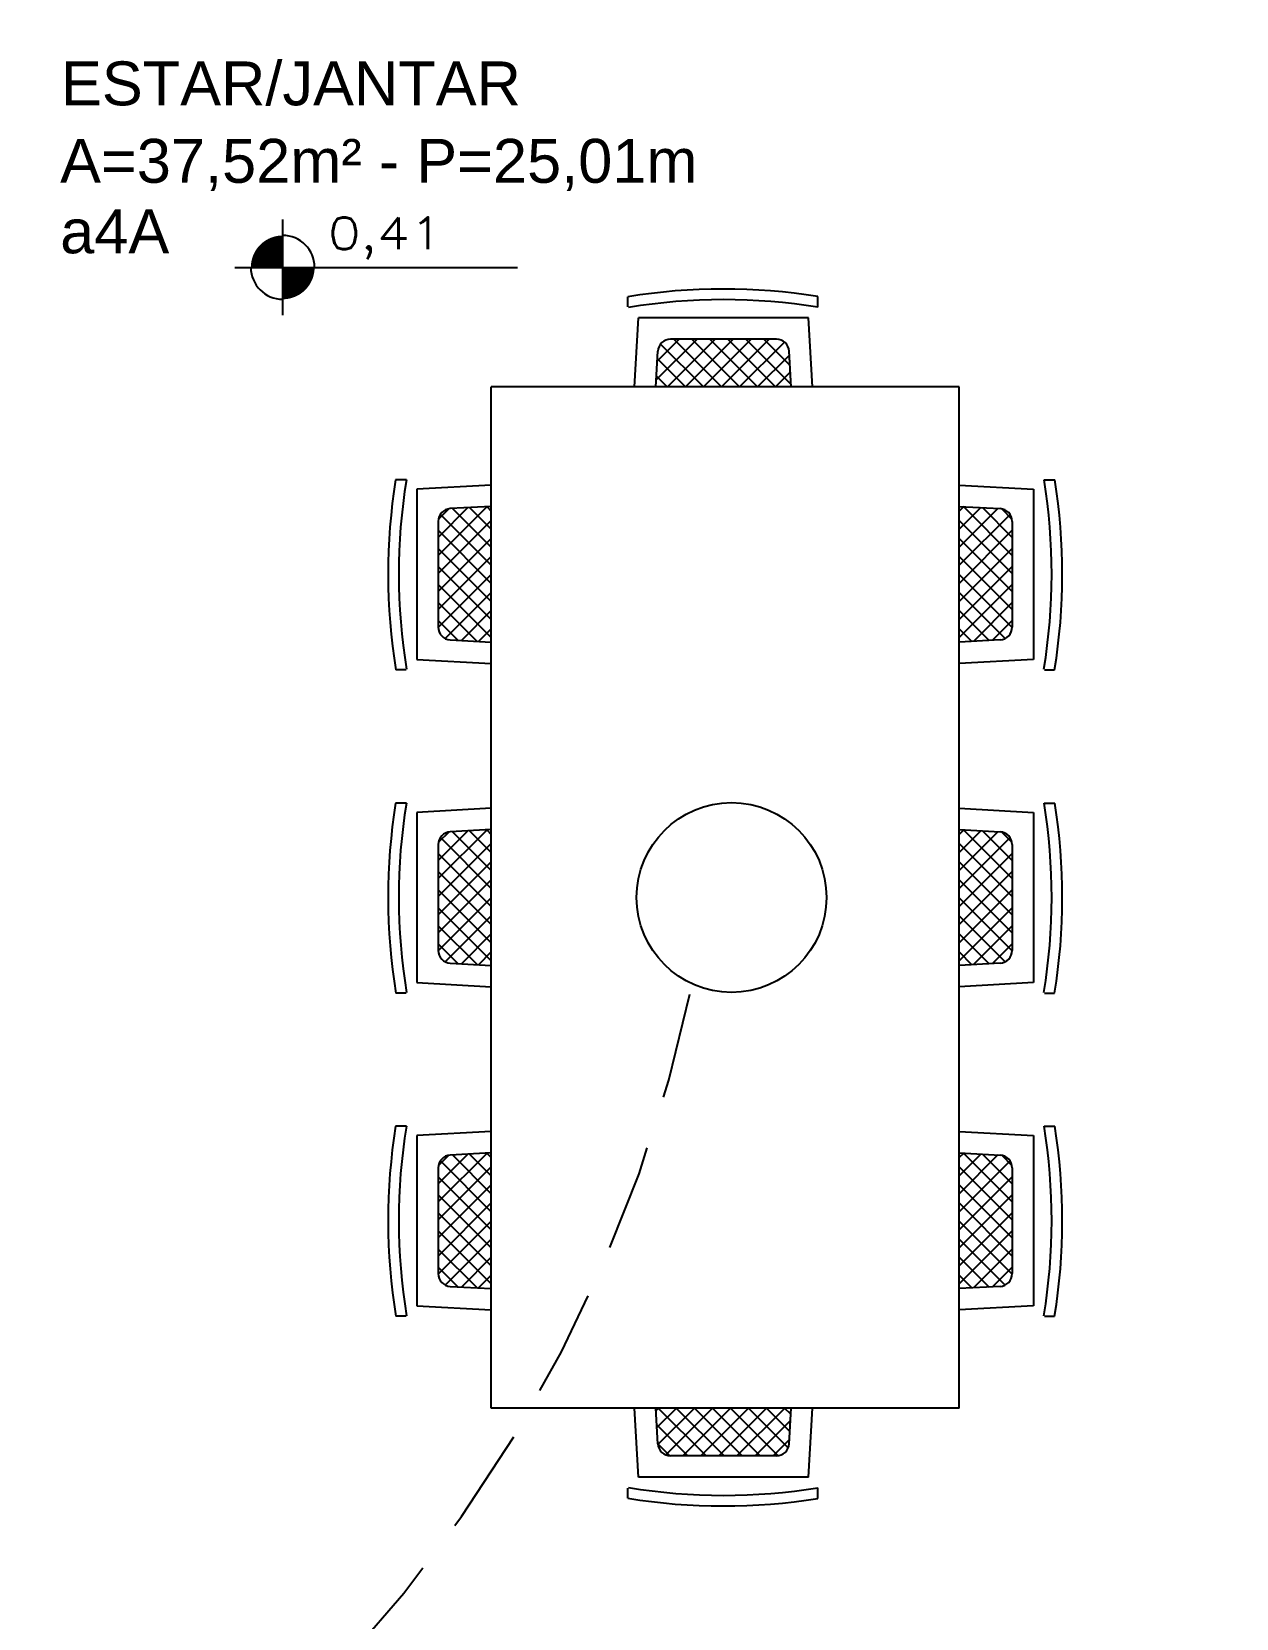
# Model space of a CAD drawing. Header units: millimetres. Extents: x 2182 to 2335, y 1488 to 1614.
# Drawn here: x 2257.469 to 2260.301, y 1510.152 to 1513.881 of the extents above; entities that cross this region are included whole.
import ezdxf

# ---------------------------------------------------------------- set-up
doc = ezdxf.new("R2010")
doc.units = ezdxf.units.MM
doc.linetypes.add('DASHED', pattern=[0.75, 0.5, -0.25])
doc.layers.add('01 nivel', color=33, linetype='Continuous')
doc.layers.add('default', color=7, linetype='Continuous')
doc.styles.add('Arial1', font='arial.ttf')
doc.styles.add('F60_1-50', font='romans.shx', dxfattribs={"width": 1.2, "height": 7.5})

# ---------------------------------------------------------------- blocks, each defined once
blk = doc.blocks.new('nivelplanta')
at = {"linetype": 'ByBlock'}
for p, q in [((0.05, -11.22), (0.05, 11.28)), ((-11.2, 0.03), (55.22, 0.03))]:
    blk.add_line(p, q, dxfattribs=at)
at = {"linetype": 'ByBlock', "const_width": 7.5}
for points in [[(-3.7, 0.03, -0.414214), (0.05, 3.78, -0.618034)], [(0.05, -3.72, 0.414214), (3.8, 0.03, 0.618034)]]:
    blk.add_lwpolyline(points, format="xyb", dxfattribs=at)
at = {"linetype": 'ByBlock'}
for start, end in [(0, 90), (180, 270)]:
    blk.add_arc((0.05, 0.03), 7.5, start, end, dxfattribs=at)
at = {"linetype": 'ByBlock', "style": 'F60_1-50', "width": 1.2}
blk.add_attdef('COTAPISO', (10.64, 4.28), '', height=7.5, dxfattribs=at)
blk = doc.blocks.new('_X348')
for p, q in [((-0.0562, 0.1324), (-0.0307, 0.1578)), ((-0.0562, 0.0899), (0.0095, 0.1556)), ((-0.0398, 0.1583), (0.0562, 0.0624)), ((0.0051, 0.1558), (0.0562, 0.1048)), ((-0.0562, 0.0475), (0.0446, 0.1483)), ((-0.0562, 0.1322), (0.0562, 0.0199)), ((-0.0562, 0.0051), (0.0562, 0.1174)), ((-0.0562, 0.0898), (0.0562, -0.0225)), ((-0.0562, -0.0373), (0.0562, 0.075)), ((-0.0562, 0.0474), (0.0562, -0.0649)), ((-0.0562, -0.0798), (0.0562, 0.0326)), ((-0.0562, 0.005), (0.0562, -0.1073)), ((-0.0562, -0.1222), (0.0562, -0.0099)), ((-0.0562, -0.0375), (0.0494, -0.143)), ((-0.0499, -0.1583), (0.0562, -0.0523)), ((-0.0562, -0.0799), (0.0185, -0.1545)), ((-0.0049, -0.1558), (0.0562, -0.0947)), ((-0.0562, -0.1223), (-0.0217, -0.1567))]:
    blk.add_line(p, q)
blk = doc.blocks.new('_X351')
for p, q in [((-0.0562, 0.0833), (0.0171, 0.1565)), ((-0.0562, 0.0409), (0.0562, 0.1532)), ((-0.0561, 0.1258), (-0.0278, 0.154)), ((-0.0297, 0.1539), (0.0562, 0.068)), ((0.0104, 0.1561), (0.0562, 0.1104)), ((0.0506, 0.1584), (0.0562, 0.1528)), ((-0.0539, 0.1356), (0.0562, 0.0255)), ((-0.0562, -0.0016), (0.0562, 0.1107)), ((-0.0562, 0.0954), (0.0562, -0.0169)), ((-0.0562, -0.044), (0.0562, 0.0683)), ((-0.0562, 0.053), (0.0562, -0.0593)), ((-0.0562, -0.0864), (0.0562, 0.0259)), ((-0.0562, 0.0106), (0.0562, -0.1017)), ((-0.0562, -0.0319), (0.0562, -0.1442)), ((-0.0559, -0.1286), (0.0562, -0.0165)), ((-0.0562, -0.0743), (0.0271, -0.1576)), ((-0.0373, -0.1524), (0.0562, -0.059)), ((0.0014, -0.1561), (0.0562, -0.1014)), ((-0.0562, -0.1167), (-0.0178, -0.1551)), ((0.0416, -0.1584), (0.0562, -0.1438))]:
    blk.add_line(p, q)
blk = doc.blocks.new('_X350')
for p, q in [((-0.1585, -0.0524), (-0.0438, 0.0623)), ((-0.156, -0.0075), (-0.0862, 0.0623)), ((-0.1533, 0.0377), (-0.1292, 0.0618)), ((-0.1402, 0.0574), (-0.0205, -0.0623)), ((-0.126, -0.0623), (-0.0014, 0.0623)), ((-0.1027, 0.0623), (0.0219, -0.0623)), ((-0.0836, -0.0623), (0.041, 0.0623)), ((-0.0602, 0.0623), (0.0644, -0.0623)), ((-0.0412, -0.0623), (0.0835, 0.0623)), ((-0.0178, 0.0623), (0.1068, -0.0623)), ((0.0013, -0.0623), (0.1259, 0.0623)), ((0.0246, 0.0623), (0.1492, -0.0623)), ((0.0437, -0.0623), (0.1517, 0.0457)), ((0.067, 0.0623), (0.1583, -0.029)), ((0.1095, 0.0623), (0.1558, 0.0159)), ((-0.154, 0.0288), (-0.0629, -0.0623)), ((0.0861, -0.0623), (0.1563, 0.0079)), ((-0.1562, -0.0114), (-0.1053, -0.0623)), ((0.1285, -0.0623), (0.1585, -0.0323)), ((-0.1585, -0.0516), (-0.1478, -0.0623))]:
    blk.add_line(p, q)

msp = doc.modelspace()

# ---------------------------------------------------------------- hatches: boundary and pattern name
at = {"linetype": 'Continuous'}
h = msp.add_hatch(dxfattribs=at)
h.set_pattern_fill('AR-SAND', color=8, scale=0.0061)
h.set_pattern_definition([(37.5, (-55.79697, -63.74286), (-0.00976019, 0.298542075), [0, -0.2355088, 0, -0.263398, 0, -0.2517775]), (7.5, (-55.79697, -63.74286), (0.2742092, 0.43726331), [0, -0.1270508, 0, -0.2122678, 0, -0.0813435]), (327.5, (-55.98755, -63.74286), (0.482505346, 0.000876683), [0, -0.07747, 0, -0.278892, 0, -0.364109]), (317.5, (-55.98755, -63.74286), (0.465769436, 0.13598689), [0, -0.038735, 0, -0.1828292, 0, -0.209169])])
h.paths.add_polyline_path([(2261.3566, 1515.6212), (2253.5604, 1515.6212), (2253.5604, 1514.7962), (2261.3566, 1514.7962)])
h.paths.add_polyline_path([(2257.0514, 1514.7962), (2253.5604, 1514.7962), (2253.5604, 1514.1962), (2257.0514, 1514.1962)])
h.paths.add_polyline_path([(2261.3566, 1514.7962), (2257.0514, 1514.7962), (2257.0514, 1514.1962), (2257.8162, 1514.1962), (2258.8162, 1514.1962), (2261.2162, 1514.1962), (2261.3566, 1514.1962)])
h.paths.add_polyline_path([(2262.8101, 1515.6212), (2261.3566, 1515.6212), (2261.3566, 1514.7962), (2262.8101, 1514.7962)])
h.paths.add_polyline_path([(2262.8101, 1514.7962), (2261.3566, 1514.7962), (2261.3566, 1514.1962), (2262.2162, 1514.1962), (2262.8101, 1514.1962)])
h.paths.add_polyline_path([(2266.1162, 1514.7962), (2262.8101, 1514.7962), (2262.8101, 1514.1962), (2265.5162, 1514.1962), (2265.5162, 1513.7961), (2265.5162, 1512.2963), (2265.5162, 1511.8962), (2266.1162, 1511.8962)], flags=17)
h.paths.add_polyline_path([(2268.4412, 1515.4549, -0.246894), (2268.2748, 1515.6212), (2262.8101, 1515.6212), (2262.8101, 1514.7962), (2266.1162, 1514.7962), (2266.1162, 1511.8962), (2268.4412, 1511.8962)])
h.paths.add_polyline_path([(2261.36, 1514.1921), (2261.36, 1515.7034), (2261.1998, 1515.7034), (2261.1998, 1514.1921)], flags=9)
h.paths.add_polyline_path([(2257.0198, 1514.1902), (2257.0198, 1515.7015), (2256.8597, 1515.7015), (2256.8597, 1514.1902)], flags=9)
h.paths.add_polyline_path([(2257.2252, 1514.7835), (2260.0748, 1514.7835), (2260.0748, 1515.0166), (2257.2252, 1515.0166)], flags=9)
h.paths.add_polyline_path([(2258.164, 1514.2017), (2258.6029, 1514.2068), (2258.599, 1514.5454), (2258.16, 1514.5402)], flags=24)
h.paths.add_polyline_path([(2262.7862, 1514.2056), (2262.7862, 1515.7009), (2262.626, 1515.7009), (2262.626, 1514.2056)], flags=9)
h.paths.add_polyline_path([(2261.5757, 1514.2483), (2262.0643, 1514.254), (2262.0605, 1514.5869), (2261.5718, 1514.5812)], flags=24)
h.paths.add_polyline_path([(2264.8609, 1514.2856), (2265.0629, 1514.751), (2264.8361, 1514.8495), (2264.634, 1514.3841)], flags=25)
h.paths.add_polyline_path([(2265.4803, 1512.8239), (2265.9193, 1512.829), (2265.9153, 1513.1676), (2265.4764, 1513.1625)], flags=24)
h.paths.add_polyline_path([(2266.1502, 1510.7889), (2266.1502, 1513.6385), (2265.9171, 1513.6385), (2265.9171, 1510.7889)], flags=9)

# ---------------------------------------------------------------- linework, layer by layer
for p, q in [((2258.8707, 1513.2341), (2258.8707, 1513.2582)), ((2259.3174, 1513.2335), (2259.3174, 1513.2588)), ((2258.8863, 1513.0462), (2258.8953, 1513.2085)), ((2259.2953, 1513.2085), (2258.8953, 1513.2085)), ((2259.3044, 1513.0462), (2259.2953, 1513.2085)), ((2259.2197, 1513.1585), (2258.971, 1513.1585)), ((2258.9364, 1513.0462), (2258.9411, 1513.1302)), ((2259.2543, 1513.0462), (2259.2496, 1513.1302)), ((2258.3498, 1512.8279), (2258.3245, 1512.8279)), ((2258.5494, 1512.8156), (2258.3748, 1512.8059)), ((2258.3748, 1512.8059), (2258.3748, 1512.4059)), ((2259.6494, 1512.8156), (2259.824, 1512.8059)), ((2259.824, 1512.8059), (2259.824, 1512.4059)), ((2259.849, 1512.8279), (2259.8743, 1512.8279)), ((2258.5494, 1512.7655), (2258.4531, 1512.7602)), ((2259.6494, 1512.7655), (2259.7457, 1512.7602)), ((2258.4248, 1512.7302), (2258.4248, 1512.4816)), ((2259.774, 1512.7302), (2259.774, 1512.4816)), ((2258.4531, 1512.4516), (2258.5494, 1512.4463)), ((2259.7457, 1512.4516), (2259.6494, 1512.4463)), ((2258.3748, 1512.4059), (2258.5494, 1512.3962)), ((2259.824, 1512.4059), (2259.6494, 1512.3962)), ((2258.3492, 1512.3813), (2258.3251, 1512.3813)), ((2259.8496, 1512.3813), (2259.8737, 1512.3813)), ((2258.3498, 1512.0682), (2258.3245, 1512.0682)), ((2258.5494, 1512.0559), (2258.3748, 1512.0462)), ((2259.6494, 1512.0559), (2259.824, 1512.0462)), ((2259.849, 1512.0682), (2259.8743, 1512.0682)), ((2258.3748, 1512.0462), (2258.3748, 1511.6462)), ((2259.824, 1512.0462), (2259.824, 1511.6462)), ((2258.5494, 1512.0058), (2258.4531, 1512.0005)), ((2259.6494, 1512.0058), (2259.7457, 1512.0005)), ((2258.4248, 1511.9705), (2258.4248, 1511.7219)), ((2259.774, 1511.9705), (2259.774, 1511.7219)), ((2258.4531, 1511.6919), (2258.5494, 1511.6866)), ((2259.7457, 1511.6919), (2259.6494, 1511.6866)), ((2258.3748, 1511.6462), (2258.5494, 1511.6365)), ((2259.824, 1511.6462), (2259.6494, 1511.6365)), ((2258.3492, 1511.6216), (2258.3251, 1511.6216)), ((2259.8496, 1511.6216), (2259.8737, 1511.6216)), ((2258.3498, 1511.3085), (2258.3245, 1511.3085)), ((2258.5494, 1511.2962), (2258.3748, 1511.2865)), ((2258.3748, 1511.2865), (2258.3748, 1510.8865)), ((2259.6494, 1511.2962), (2259.824, 1511.2865)), ((2259.824, 1511.2865), (2259.824, 1510.8865)), ((2259.849, 1511.3085), (2259.8743, 1511.3085)), ((2258.5494, 1511.2461), (2258.4531, 1511.2408)), ((2259.6494, 1511.2461), (2259.7457, 1511.2408)), ((2258.4248, 1511.2108), (2258.4248, 1510.9622)), ((2259.774, 1511.2108), (2259.774, 1510.9622)), ((2258.4531, 1510.9322), (2258.5494, 1510.9269)), ((2259.7457, 1510.9322), (2259.6494, 1510.9269)), ((2258.3748, 1510.8865), (2258.5494, 1510.8768)), ((2259.824, 1510.8865), (2259.6494, 1510.8768)), ((2258.3492, 1510.8619), (2258.3251, 1510.8619)), ((2259.8496, 1510.8619), (2259.8737, 1510.8619)), ((2258.8953, 1510.4839), (2258.8863, 1510.6462)), ((2258.9411, 1510.5622), (2258.9364, 1510.6462)), ((2259.2496, 1510.5622), (2259.2543, 1510.6462)), ((2259.2953, 1510.4839), (2259.3044, 1510.6462)), ((2259.2197, 1510.5339), (2258.971, 1510.5339)), ((2258.8707, 1510.4342), (2258.8707, 1510.4583)), ((2259.2953, 1510.4839), (2258.8953, 1510.4839)), ((2259.3174, 1510.4336), (2259.3174, 1510.4589))]:
    msp.add_line(p, q)
at = {"color": 1}
for p, q in [((2259.6494, 1513.0462), (2258.5494, 1513.0462)), ((2258.5494, 1510.6462), (2258.5494, 1513.0462)), ((2259.6494, 1510.6462), (2259.6494, 1513.0462)), ((2259.6494, 1510.6462), (2258.5494, 1510.6462))]:
    msp.add_line(p, q, dxfattribs=at)
at = {"color": 2, "linetype": 'Continuous'}
msp.add_circle((2259.1143, 1511.8462), 0.2231, dxfattribs=at)
for centre, radius, start, end in [((2259.096, 1511.8693), 1.407, 80.9467, 99.2146), ((2259.096, 1511.8693), 1.382, 80.7817, 99.3192), ((2258.971, 1513.1285), 0.03, 90, 176.7567), ((2259.2197, 1513.1285), 0.0299, 3.2541, 90), ((2259.714, 1512.6066), 1.407, 170.9467, 189.2146), ((2259.714, 1512.6066), 1.382, 170.7817, 189.3192), ((2258.4848, 1512.6066), 1.382, 350.6808, 9.2183), ((2258.4848, 1512.6066), 1.407, 350.7854, 9.0533), ((2258.4548, 1512.7302), 0.03, 93.2433, 180), ((2259.744, 1512.7302), 0.03, 0, 86.7567), ((2258.4548, 1512.4816), 0.03, 180, 266.7567), ((2259.744, 1512.4816), 0.03, 273.2433, 0), ((2259.714, 1511.8469), 1.407, 170.9467, 189.2146), ((2259.714, 1511.8469), 1.382, 170.7817, 189.3192), ((2258.4848, 1511.8469), 1.382, 350.6808, 9.2183), ((2258.4848, 1511.8469), 1.407, 350.7854, 9.0533), ((2258.4548, 1511.9705), 0.03, 93.2433, 180), ((2259.744, 1511.9705), 0.03, 0, 86.7567), ((2258.4548, 1511.7219), 0.03, 180, 266.7567), ((2259.744, 1511.7219), 0.03, 273.2433, 0), ((2259.714, 1511.0872), 1.407, 170.9467, 189.2146), ((2259.714, 1511.0872), 1.382, 170.7817, 189.3192), ((2258.4848, 1511.0872), 1.382, 350.6808, 9.2183), ((2258.4848, 1511.0872), 1.407, 350.7854, 9.0533), ((2258.4548, 1511.2108), 0.03, 93.2433, 180), ((2259.744, 1511.2108), 0.03, 0, 86.7567), ((2258.4548, 1510.9622), 0.03, 180, 266.7567), ((2259.744, 1510.9622), 0.03, 273.2433, 0), ((2258.971, 1510.5639), 0.03, 183.2433, 270), ((2259.2197, 1510.5639), 0.0299, 270, 356.7459), ((2259.096, 1511.8231), 1.382, 260.6808, 279.2183), ((2259.096, 1511.8231), 1.407, 260.7854, 279.0533)]:
    msp.add_arc(centre, radius, start, end)
at = {"color": 8, "linetype": 'DASHED', "ltscale": 0.5}
msp.add_arc((2255.7278, 1512.3267), 3.3643, 286.1075, 348.2783, dxfattribs=at)

# ---------------------------------------------------------------- block references
for name, p, rotation in [('_X348', (2259.0956, 1513.1024), 90), ('_X350', (2259.7117, 1512.6065), 270), ('_X350', (2259.7117, 1511.8468), 270), ('_X350', (2259.7117, 1511.0871), 270), ('_X351', (2259.0951, 1510.59), 90)]:
    msp.add_blockref(name, p, dxfattribs=dict(rotation=rotation))
at = {"xscale": -1, "rotation": 90}
for p in [(2258.4871, 1512.6065), (2258.4871, 1511.8468), (2258.4871, 1511.0871)]:
    msp.add_blockref('_X350', p, dxfattribs=at)
at = {"layer": '01 nivel', "color": 7, "xscale": 0.0099999999999998, "yscale": 0.0099999999999998, "zscale": 0.0099999999999998}
msp.add_blockref('nivelplanta', (2258.0587, 1513.3269), dxfattribs=at).add_auto_attribs({'COTAPISO': '0,41'})

# ---------------------------------------------------------------- texts
at = {"layer": 'default', "color": 2, "style": 'Arial1'}
for s, p in [('ESTAR/JANTAR', (2257.5378, 1513.708)), ('A=37,52m² - P=25,01m', (2257.5358, 1513.526))]:
    msp.add_text(s, height=0.1032, dxfattribs=at).set_placement(p)
at = {"layer": 'default', "color": 1, "style": 'Arial1'}
msp.add_text('a4A', height=0.1032, dxfattribs=at).set_placement((2257.536, 1513.3603))

doc.saveas('drawing.dxf')
